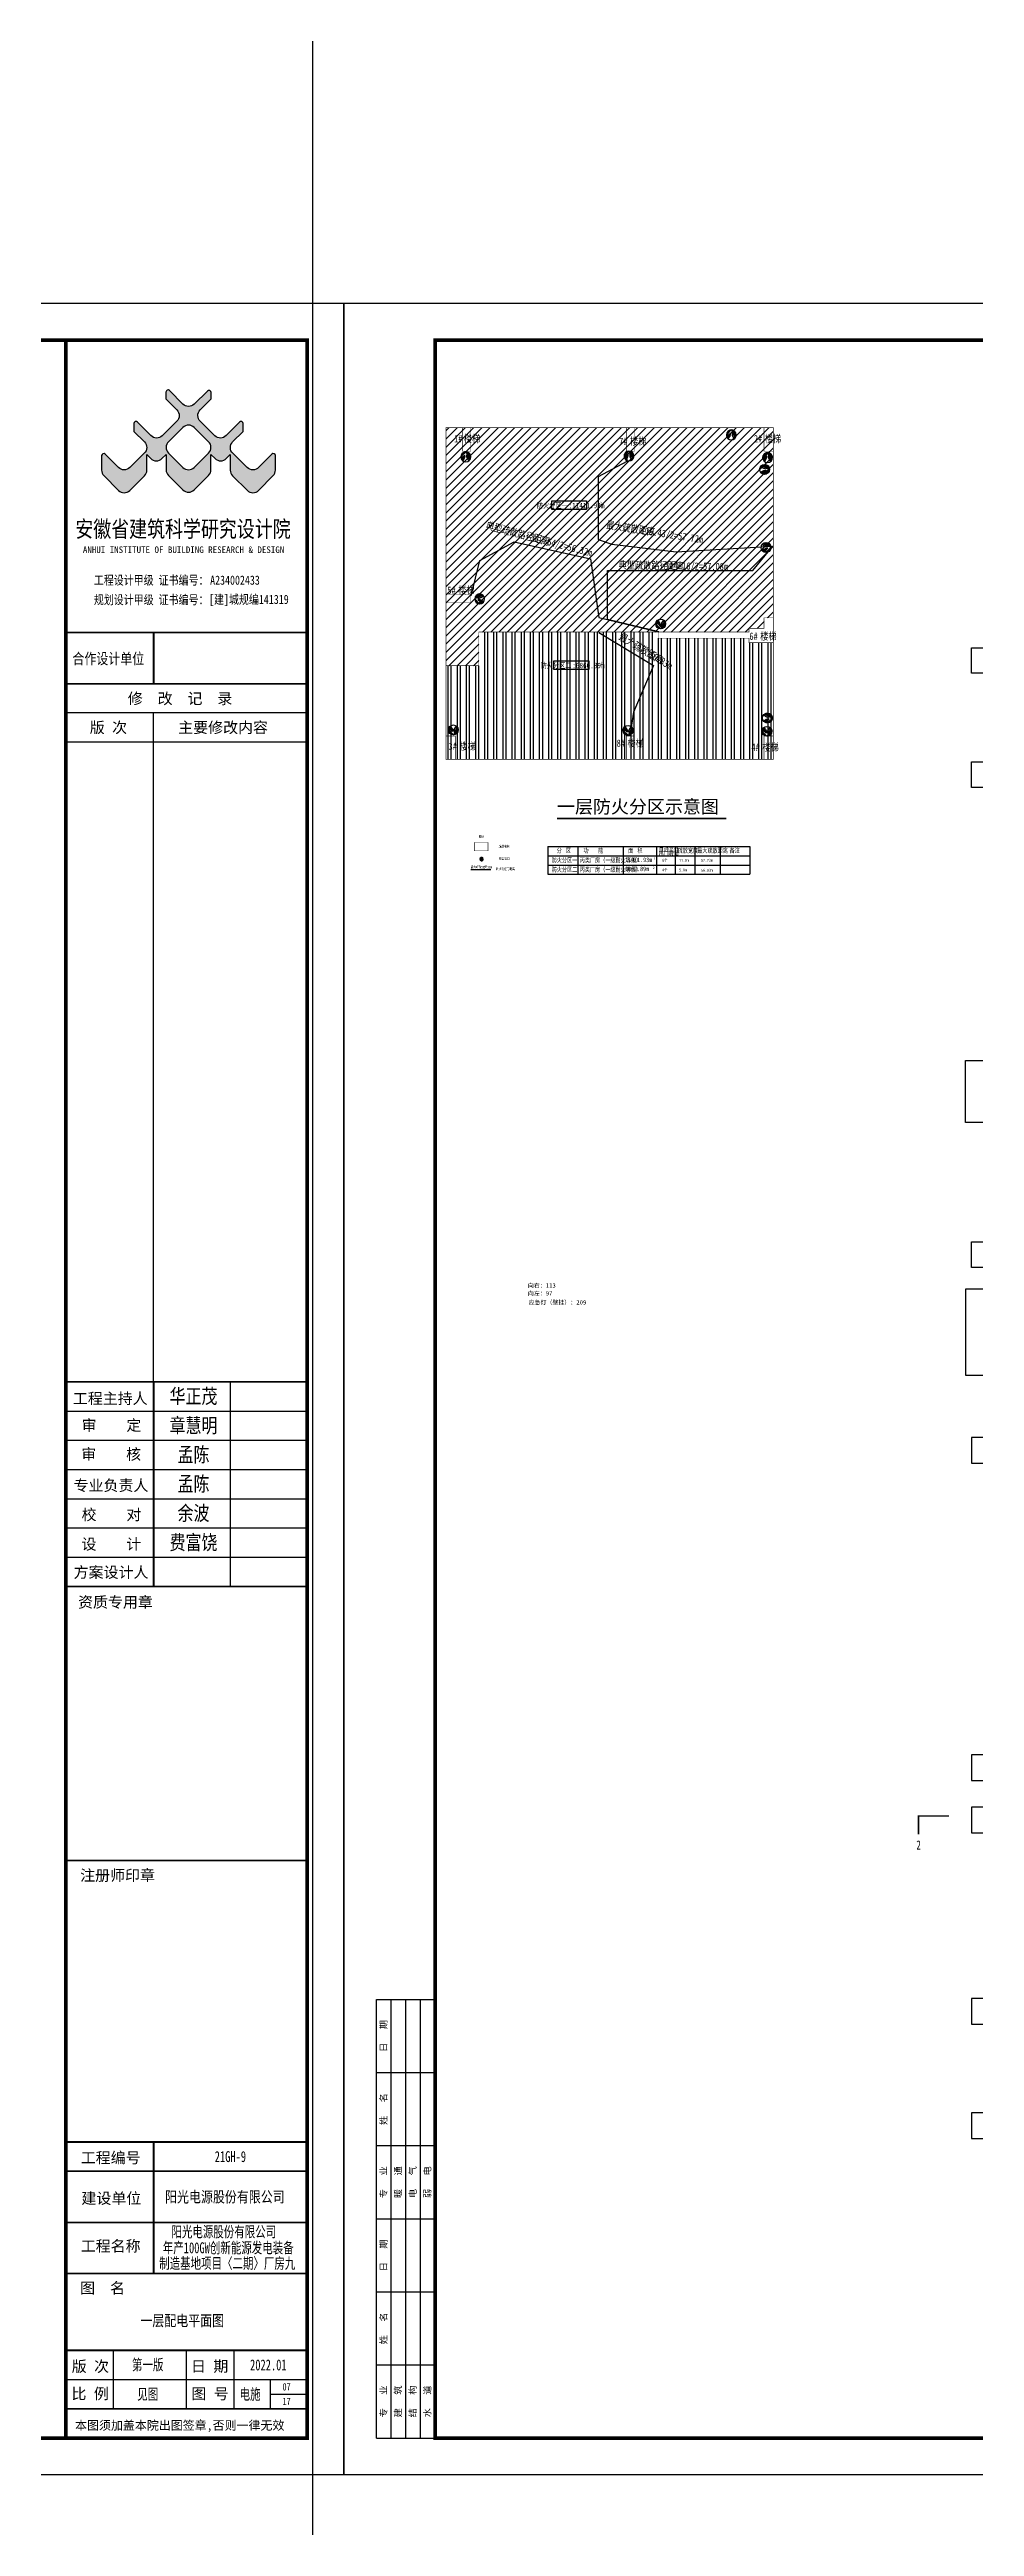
# Model space of a CAD drawing. Header units: millimetres. Extents: x -633009578 to 5705885, y -633235091 to 2571734.
# Drawn here: x 2953212 to 3029123, y 2035000 to 2238316 of the extents above; entities that cross this region are included whole.
import ezdxf
from ezdxf.enums import TextEntityAlignment as Align

# ---------------------------------------------------------------- set-up
doc = ezdxf.new("R2010")
doc.units = ezdxf.units.MM
doc.header["$LTSCALE"] = 1000
doc.header["$MEASUREMENT"] = 0
doc.linetypes.add('DASH', pattern=[0.35, 0.25, -0.1])
doc.layers.get('0').update_dxf_attribs({"color": 9})
for name, color, linetype in [('000000000000电气', 7, 'Continuous'), ('3T_WOOD', 21, 'Continuous'), ('A-AREA(分区)', 251, 'Continuous'), ('A-AREA(房间)', 247, 'Continuous'), ('A-DI-N(图名)', 6, 'Continuous'), ('A-FLOR(看线)', 8, 'Continuous'), ('A-HATH(填充)', 8, 'Continuous'), ('A-OTHER(其它)', 192, 'Continuous'), ('A-TEXT(房间)', 243, 'Continuous'), ('C-TAB(表格)', 7, 'Continuous'), ('DIM_SYMB', 3, 'Continuous'), ('PUB_TEXT', 7, 'Continuous'), ('分区', 230, 'Continuous'), ('标注', 4, 'Continuous'), ('设备-箱柜', 3, 'Continuous'), ('院图签、封面151013$0$PUB_TITLE', 153, 'Continuous'), ('院图签、封面151013$0$图签文字', 4, 'Continuous')]:
    doc.layers.add(name, color=color, linetype=linetype)
doc.styles.add('_TCH_LABEL', font='simhei.ttf', dxfattribs={"bigfont": 'GBCBIG'})
doc.styles.get("Standard").update_dxf_attribs({"font": 'simhei.ttf', "bigfont": 'hztxt.shx'})
doc.styles.add('TXT', font='simhei.ttf', dxfattribs={"width": 0.8, "bigfont": 'hztxt.shx'})
doc.styles.add('宋体', font='simhei.ttf')
doc.styles.add('院图签、封面151013$0$-仿宋_GB2312', font='simhei.ttf')
doc.styles.add('院图签、封面151013$0$-宋体', font='simhei.ttf', dxfattribs={"width": 0.8})
doc.styles.add('黑体', font='simhei.ttf', dxfattribs={"width": 0.8})

# ---------------------------------------------------------------- blocks, each defined once
blk = doc.blocks.new('G$C30390A01')
at = {"layer": '院图签、封面151013$0$图签文字', "color": 6, "style": '院图签、封面151013$0$-宋体', "width": 0.7}
for s, p in [('年产100GW创新能源发电装备', (224, -862)), ('阳光电源股份有限公司', (460, -424)), ('制造基地项目〈二期〉厂房九', (125, -1285))]:
    blk.add_text(s, height=300, dxfattribs=at).set_placement(p)
blk = doc.blocks.new('院图签、封面151013$0$$titleblk$00000094')
at = {"layer": '院图签、封面151013$0$PUB_TITLE'}
for p, q in [((-120, 16), (0, 16)), ((-120, 16), (-120, 0)), ((-100, 16), (-100, 0)), ((-80, 16), (-80, 0)), ((-60, 16), (-60, 0)), ((-40, 16), (-40, 0)), ((-20, 16), (-20, 0)), ((0, 16), (0, 0)), ((-120, 12), (0, 12)), ((-120, 8), (0, 8)), ((-120, 4), (0, 4)), ((-120, 0), (0, 0))]:
    blk.add_line(p, q, dxfattribs=at)
at = {"layer": '院图签、封面151013$0$PUB_TITLE', "style": '院图签、封面151013$0$-仿宋_GB2312'}
for s, p in [('专   业', (-110, 13.2)), ('姓   名', (-90, 13.2)), ('日   期', (-70, 13.2)), ('专   业', (-50, 13.2)), ('姓   名', (-30, 13.2)), ('日   期', (-10, 13.2)), ('结   构', (-110, 5.2)), ('建   筑', (-110, 9.2)), ('暖   通', (-50, 9.2)), ('电   气', (-50, 5.2)), ('水   道', (-110, 1.2)), ('弱   电', (-50, 1.2))]:
    blk.add_text(s, height=1.8, dxfattribs=at).set_placement(p, align=Align.CENTER)
blk = doc.blocks.new('建筑图框_A1')
at = {"layer": '院图签、封面151013$0$PUB_TITLE', "ltscale": 100}
h = blk.add_hatch(color=256, dxfattribs=at)
h.paths.add_polyline_path([(78824, 55788), (78460, 56157, 0.670794), (78361, 56117), (78361, 55904), (78647, 55614, -0.414214), (78645, 55306), (78246, 54913, -0.414214), (77938, 54915), (77577, 55281, 0.670794), (77478, 55240), (77478, 54846, 0.197036), (77540, 54694), (77938, 54290, 0.414214), (78245, 54288), (78650, 54687, 0.20079), (78715, 54842), (78715, 55268), (78821, 55161, 0.414214), (79128, 55159), (79240, 55268), (79240, 54850, 0.200112), (79304, 54696), (79701, 54303, 0.411512), (80008, 54303), (80405, 54696, 0.200112), (80469, 54850), (80469, 55268), (80581, 55159, 0.414214), (80888, 55161), (80994, 55268), (80994, 54842, 0.20079), (81059, 54687), (81464, 54288, 0.414214), (81771, 54290), (82169, 54694, 0.197036), (82231, 54846), (82231, 55240, 0.670794), (82132, 55281), (81771, 54915, -0.414214), (81463, 54913), (81064, 55306, -0.414214), (81062, 55614), (81348, 55904), (81348, 56117, 0.670794), (81249, 56157), (80885, 55788, -0.414214), (80577, 55786), (80175, 56182, -0.414214), (80172, 56490), (80471, 56793), (80471, 56967, 0.66557), (80372, 57008), (80009, 56650, -0.414214), (79701, 56652), (79337, 57021, 0.670794), (79238, 56981), (79238, 56793), (79537, 56490, -0.414214), (79534, 56182), (79132, 55786, -0.414214)])
h.paths.add_polyline_path([(79305, 55621), (79702, 56012, -0.409989), (80007, 56012), (80404, 55621, -0.417685), (80404, 55312), (80008, 54919, -0.411512), (79701, 54919), (79305, 55312, -0.417685)], flags=16)
at = {"layer": '院图签、封面151013$0$PUB_TITLE'}
for p, q in [((76500, 49000), (83100, 49000)), ((83100, 49000), (76500, 49000)), ((76500, 49000), (83100, 49000)), ((83100, 48200), (76500, 48200)), ((78900, 29801), (78900, 48199)), ((83100, 47400), (76500, 47400)), ((83100, 29900), (76500, 29900)), ((83100, 29900), (76500, 29900)), ((76500, 29900), (83100, 29900)), ((76500, 29900), (83100, 29900)), ((76500, 29900), (83100, 29900)), ((83100, 29900), (76500, 29900)), ((76500, 29900), (83100, 29900)), ((76500, 29900), (83100, 29900)), ((83100, 29900), (76500, 29900)), ((81000, 24301), (81000, 29900)), ((76500, 29100), (83100, 29100)), ((76500, 28300), (83100, 28300)), ((76500, 27500), (83100, 27500)), ((76500, 26700), (83100, 26700)), ((76500, 25900), (83100, 25900)), ((76500, 25100), (83100, 25100)), ((77800, 1800), (77800, 3411)), ((79800, 1800), (79800, 3411)), ((81100, 1800), (81100, 3411)), ((76500, 2600), (83100, 2600)), ((82100, 1800), (82100, 2600)), ((82100, 2200), (83100, 2200))]:
    blk.add_line(p, q, dxfattribs=at)
blk.add_lwpolyline([(0, 0), (84100, 0), (84100, 59400), (0, 59400)], close=True, dxfattribs=at)
at = {"layer": '院图签、封面151013$0$PUB_TITLE', "const_width": 100}
blk.add_lwpolyline([(2500, 1000), (83100, 1000), (83100, 58400), (2500, 58400)], close=True, dxfattribs=at)
at = {"layer": '院图签、封面151013$0$PUB_TITLE'}
for points, const_width in [([(76500, 1000), (76500, 58400)], 100), ([(76500, 50400), (83100, 50400)], 48), ([(78900, 49000), (78900, 50400)], 48), ([(76500, 49000), (83100, 49000)], 48), ([(76500, 29900), (83100, 29900)], 50), ([(76500, 29900), (83100, 29900)], 48), ([(76500, 29900), (83100, 29900)], 48), ([(76500, 29900), (83100, 29900)], 48), ([(76500, 29900), (83100, 29900)], 48), ([(76500, 29900), (83100, 29900)], 48), ([(76500, 29900), (83100, 29900)], 48), ([(76500, 29900), (83100, 29900)], 48), ([(76500, 29900), (83100, 29900)], 48), ([(83100, 29900), (76500, 29900)], 35.3), ([(83100, 29900), (76500, 29900)], 35.3), ([(78900, 24301), (78900, 29900)], 48), ([(76500, 24300), (83100, 24300)], 48), ([(76500, 16800), (83100, 16800)], 48), ([(76500, 9100), (83100, 9100)], 48), ([(76500, 9100), (83100, 9100)], 48), ([(78900, 5500), (78900, 9100)], 48), ([(76500, 8300), (83100, 8300)], 48), ([(76500, 8300), (83100, 8300)], 48), ([(76500, 6900), (83100, 6900)], 48), ([(76500, 6900), (83100, 6900)], 48), ([(76500, 5500), (83100, 5500)], 48), ([(76500, 5500), (83100, 5500)], 48), ([(76500, 3400), (83100, 3400)], 48), ([(76500, 1800), (83100, 1800)], 48)]:
    blk.add_lwpolyline(points, dxfattribs=dict(at, const_width=const_width))
for points in [[(80172, 56490), (80471, 56793), (80471, 56967, 0.66557), (80372, 57008), (80009, 56650, -0.414214), (79701, 56652), (79337, 57021, 0.670794), (79238, 56981), (79238, 56793), (79537, 56490, -0.414214), (79534, 56182), (79132, 55786, -0.414214), (78824, 55788), (78460, 56157, 0.670794), (78361, 56117), (78361, 55904), (78647, 55614, -0.414214), (78645, 55306), (78246, 54913, -0.414214), (77938, 54915), (77577, 55281, 0.670794), (77478, 55240), (77478, 54846, 0.197036), (77540, 54694), (77938, 54290, 0.414214), (78245, 54288), (78650, 54687, 0.20079), (78715, 54842), (78715, 55268), (78821, 55161, 0.414214), (79128, 55159), (79240, 55268), (79240, 54850, 0.200112), (79304, 54696), (79701, 54303, 0.411512), (80008, 54303), (80405, 54696, 0.200112), (80469, 54850), (80469, 55268), (80581, 55159, 0.414214), (80888, 55161), (80994, 55268), (80994, 54842, 0.20079), (81059, 54687), (81464, 54288, 0.414214), (81771, 54290), (82169, 54694, 0.197036), (82231, 54846), (82231, 55240, 0.670794), (82132, 55281), (81771, 54915, -0.414214), (81463, 54913), (81064, 55306, -0.414214), (81062, 55614), (81348, 55904), (81348, 56117, 0.670794), (81249, 56157), (80885, 55788, -0.414214), (80577, 55786), (80175, 56182, -0.414214)], [(80404, 55621), (80007, 56012, 0.409989), (79702, 56012), (79305, 55621, 0.417685), (79305, 55312), (79701, 54919, 0.411512), (80008, 54919), (80404, 55312, 0.417685)]]:
    blk.add_lwpolyline(points, format="xyb", close=True, dxfattribs=at)
at = {"layer": '院图签、封面151013$0$PUB_TITLE', "xscale": 100, "yscale": 100, "zscale": 100, "rotation": 89.99999999999999}
blk.add_blockref('院图签、封面151013$0$$titleblk$00000094', (2500, 13000), dxfattribs=at)
at = {"layer": '院图签、封面151013$0$PUB_TITLE', "style": '院图签、封面151013$0$-宋体', "width": 0.8}
for s, height, p in [('安徽省建筑科学研究设计院', 450, (76757, 53010)), ('工程设计甲级 证书编号：', 250, (77264, 51709)), ('A234002433', 250, (80445, 51709)), ('规划设计甲级 证书编号：', 250, (77264, 51174)), ('[建]城规编141319', 250, (80416, 51182)), ('合作设计单位', 300, (76678, 49536))]:
    blk.add_text(s, height=height, dxfattribs=at).set_placement(p)
at = {"layer": '院图签、封面151013$0$PUB_TITLE', "ltscale": 100, "style": '院图签、封面151013$0$-宋体'}
blk.add_text('ANHUI INSTITUTE OF BUILDING RESEARCH & DESIGN', height=180, dxfattribs=at).set_placement((76964, 52576))
at = {"layer": '院图签、封面151013$0$PUB_TITLE', "style": '院图签、封面151013$0$-宋体'}
for s, height, p in [('修  改  记  录', 300, (78192, 48446)), ('版 次', 300, (77152, 47653)), ('主要修改内容', 300, (79572, 47653)), ('工程主持人', 300, (76689, 29294)), ('审    定', 300, (76930, 28560)), ('审    核', 300, (76921, 27769)), ('专业负责人', 300, (76711, 26914)), ('校    对', 300, (76930, 26115)), ('设    计', 300, (76926, 25308)), ('方案设计人', 300, (76712, 24538)), ('资质专用章', 300, (76832, 23721)), ('注册师印章', 300, (76890, 16247)), ('工程编号', 300, (76906, 8519)), ('建设单位', 300, (76925, 7409)), ('工程名称', 300, (76906, 6104)), ('图  名', 300, (76890, 4952)), ('版 次', 300, (76659, 2811)), ('日 期', 300, (79920, 2814)), ('比 例', 300, (76652, 2063)), ('图 号', 300, (79934, 2063)), ('本图须加盖本院出图签章,否则一律无效', 240, (76750, 1224))]:
    blk.add_text(s, height=height, dxfattribs=at).set_placement(p)
at = {"layer": '院图签、封面151013$0$图签文字', "color": 6, "style": '院图签、封面151013$0$-宋体'}
for tag, height, width, p in [('工程主持人', 400, 0.8, (79991, 29506)), ('审定', 400, 0.8, (79991, 28706)), ('审核', 400, 0.8, (79991, 27906)), ('专业负责人', 400, 0.8, (79991, 27106)), ('校对', 400, 0.8, (79991, 26306)), ('设计', 400, 0.8, (79991, 25506)), ('方案设计人', 400, 0.8, (79991, 24707)), ('工程编号', 300, 0.7, (81000, 8700)), ('版次', 300, 0.7, (78738, 3006)), ('日期', 300, 0.7, (82038, 3000)), ('比例', 300, 0.7, (78738, 2200)), ('图号_X施', 300, 0.7, (81538, 2200)), ('图号_总数', 200, 0.7, (82538, 2000)), ('图号', 200, 0.7, (82538, 2400))]:
    blk.add_attdef(tag, text='', height=height, dxfattribs=dict(at, width=width)).set_placement(p, align=Align.MIDDLE_CENTER)
at = {"layer": '院图签、封面151013$0$图签文字', "color": 6, "style": '院图签、封面151013$0$-宋体', "width": 0.7}
for tag, p in [('建设单位_001', (80936, 7446)), ('工程名称_001', (80934, 6045)), ('图名_001', (79743, 4060))]:
    blk.add_attdef(tag, p, '', height=300, dxfattribs=at)
blk = doc.blocks.new('ggdfgd')
at = {"layer": '分区'}
h = blk.add_hatch(color=256, dxfattribs=at)
edge = h.paths.add_edge_path()
edge.add_line((33, -1343), (-502, -833))
edge.add_ellipse((-425, -752), major_axis=(112, 3), ratio=0.9999996, start_angle=44.99996, end_angle=225, ccw=False)
edge.add_line((-348, -671), (-89, -917))
edge.add_ellipse((-848, -827), major_axis=(764, 19), ratio=0.9999996, start_angle=-8.15742, end_angle=24.12322)
edge.add_ellipse((-848, -827), major_axis=(764, 19), ratio=0.9999996, start_angle=24.12323, end_angle=56.40386)
edge.add_ellipse((17, -671), major_axis=(671, 17), ratio=0.9999996, start_angle=131.58272, end_angle=270)
h = blk.add_hatch(color=256, dxfattribs=at)
edge = h.paths.add_edge_path()
edge.add_line((33, -1343), (543, -807))
edge.add_ellipse((462, -730), major_axis=(112, 3), ratio=0.999999, start_angle=-45.00003, end_angle=135.00001)
edge.add_line((381, -653), (135, -912))
edge.add_ellipse((889, -784), major_axis=(764, 19), ratio=0.9999996, start_angle=155.87679, end_angle=188.15743, ccw=False)
edge.add_ellipse((889, -784), major_axis=(764, 19), ratio=0.9999996, start_angle=123.59613, end_angle=155.87676, ccw=False)
edge.add_ellipse((17, -671), major_axis=(671, 17), ratio=0.9999996, start_angle=270, end_angle=408.41727, ccw=False)
for p, q in [((33, -1343), (-502, -833)), ((-348, -671), (-89, -917)), ((33, -1343), (543, -807)), ((33, -1343), (33, -1343)), ((33, -1343), (33, -1343)), ((381, -653), (135, -912))]:
    blk.add_line(p, q, dxfattribs=at)
blk.add_ellipse((17, -671), major_axis=(671, 17), ratio=0.9999996, start_param=-1.5707859, end_param=4.7123994, dxfattribs=at)
at = {"layer": '分区', "extrusion": (0, 0, -1)}
for centre, major_axis, ratio, start_param, end_param in [((17, -671), (671, 17), 0.9999996, 1.5707963, 3.9866335), ((-425, -752), (112, 3), 0.9999996, 2.3561944, 5.4977879), ((-848, -827), (764, 19), 0.9999996, -0.9844332, -0.4210298), ((-848, -827), (764, 19), 0.9999996, -0.4210296, 0.1423738), ((17, -671), (671, 17), 0.9999996, -0.8450408, 1.5707964), ((889, -784), (764, 19), 0.9999996, 2.9992187, 3.5626221), ((889, -784), (764, 19), 0.9999996, 3.5626226, 4.126026), ((462, -730), (112, 3), 0.999999, 3.9269906, 7.068584)]:
    blk.add_ellipse(centre, major_axis=major_axis, ratio=ratio, start_param=start_param, end_param=end_param, dxfattribs=at)
blk = doc.blocks.new('厂房九一层防火分区示意')
at = {"layer": 'A-HATH(填充)'}
h = blk.add_hatch(dxfattribs=at)
h.set_pattern_fill('ANSI31', color=256, scale=1500)
h.set_pattern_definition([(45, (-2537822.6, -1518110.3), (-1683.798, 1683.798), [])])
h.paths.add_polyline_path([(134280, -77985), (130470, -77985), (130470, -82340), (124340, -82340), (124340, -83840), (13435, -83840), (13435, -97640), (0, -97640), (0, 0), (134280, 0)])
h = blk.add_hatch(dxfattribs=at)
h.set_pattern_fill('金属', color=256, scale=1500, angle=45)
h.set_pattern_definition([(90, (-2537822.6, -1518110.3), (-3750, 5e-13), []), (90, (-2536572.6, -1516860.3), (-3750, 5e-13), [])])
h.paths.add_polyline_path([(134280, -88195), (124340, -88195), (124340, -86340), (87040, -86340), (87040, -83840), (13435, -83840), (13435, -97640), (0, -97640), (0, -136080), (134280, -136080)])
for points in [[(74170, -9715), (74170, -13860), (62383, -20127), (62383, -45836), (67990, -47765), (94460, -50862), (134040, -48515)], [(10315, -68990), (13817, -54455), (27921, -46776), (59315, -53795), (62628, -77795), (87160, -83720)], [(87260, -83720), (66290, -78615), (66290, -58557), (125846, -58557), (134040, -48515)], [(62630, -83960), (85065, -97520), (76965, -116665), (75365, -126365)]]:
    blk.add_lwpolyline(points)
at = {"layer": 'A-AREA(分区)', "color": 6, "const_width": 250}
blk.add_lwpolyline([(134280, -77985), (130470, -77985), (130470, -82340), (124340, -82340), (124340, -83840), (13435, -83840), (13435, -97640), (0, -97640), (0, 0), (134280, 0), (134280, -77985)], dxfattribs=at)
at = {"layer": 'A-AREA(分区)', "color": 4, "const_width": 250}
blk.add_lwpolyline([(134280, -77985), (134280, -136080), (0, -136080), (0, -97640), (13435, -97640), (13435, -83840), (124340, -83840), (124340, -82340), (130470, -82340), (130470, -77985), (134280, -77985)], dxfattribs=at)
at = {"layer": 'A-AREA(房间)'}
for points in [[(43382, -29972), (57653, -29972), (57653, -33536), (43382, -33536)], [(44284, -95645), (58554, -95645), (58554, -99209), (44284, -99209)]]:
    blk.add_lwpolyline(points, close=True, dxfattribs=at)
at = {"layer": 'A-OTHER(其它)', "color": 1, "linetype": 'DASH', "const_width": 200}
for points in [[(6670, -9595), (10195, -9595), (10195, 0), (6670, 0)], [(77340, 0), (73950, 0), (73950, -9595), (77340, -9595)], [(130470, -9595), (134280, -9595), (134280, 0), (130470, 0)], [(10195, -68260), (0, -68260), (0, -71710), (10195, -71710)], [(134280, -77985), (130470, -77985), (130470, -82340), (124340, -82340), (124340, -83840), (87040, -83840), (87040, -86340), (124340, -86340), (124340, -88195), (134280, -88195)], [(3810, -126485), (0, -126485), (0, -136080), (3810, -136080)], [(73950, -126485), (77340, -126485), (77340, -136080), (73950, -136080)], [(130470, -126485), (134280, -126485), (134280, -136080), (130470, -136080)]]:
    blk.add_lwpolyline(points, close=True, dxfattribs=at)
at = {"layer": '标注', "zscale": 3}
for p, xscale, yscale, rotation in [((8100, -13973), -3.000000000000001, 3.000000000000001, 181.4289268429041), ((75028, -13624), -3.000000000000001, 3.000000000000001, 181.4289268429041), ((117029, -4925), -3.000000000000001, 3.000000000000001, 181.4289268429041), ((131921, -14247), -3.000000000000001, 3.000000000000001, 181.4289268429041), ((128671, -17100), 3, 3, 88.57107315709594), ((129266, -49125), 3, 3, 88.57107315709594), ((15834, -70215), -2.999999999999999, 2.999999999999998, 271.4289268429041), ((88074, -78473), 3, 3, 358.5710731570959), ((2982, -121968), 3, 3, 358.5710731570959), ((129873, -119134, 0), 3, 3, 88.57107315709594), ((74691, -122151, 0), 3, 3, 358.5710731570959), ((131692, -122528), 3, 3, 358.5710731570959)]:
    blk.add_blockref('ggdfgd', p, dxfattribs=dict(at, xscale=xscale, yscale=yscale, rotation=rotation))
at = {"layer": 'A-TEXT(房间)', "width": 0.8}
for s, height, style, p in [('1#', 3000, 'TXT', (3290, -5972)), ('楼梯', 3000, 'TXT', (7290, -5972)), ('7#', 3000, 'TXT', (71015, -7032)), ('楼梯', 3000, 'TXT', (75472, -7032)), ('2#', 3000, 'TXT', (126308, -5983)), ('楼梯', 3000, 'TXT', (130765, -5983)), ('防火分区一', 2253.2, '黑体', (37281, -32986)), ('2', 1127, '黑体', (63205, -31486)), (':11411.93m', 2253.2, '黑体', (50243, -32986)), ('5#', 3000, 'TXT', (511, -68166, 1714)), ('楼梯', 3000, 'TXT', (4968, -68166, 1714)), ('6#', 3000, 'TXT', (124462, -87035)), ('楼梯', 3000, 'TXT', (128919, -87035)), ('防火分区二', 2253.2, '黑体', (38831, -98659)), (':6860.89m', 2253.2, '黑体', (51793, -98659)), ('2', 1127, '黑体', (63459, -97159)), ('3#', 3000, 'TXT', (1021, -132228)), ('楼梯', 3000, 'TXT', (5478, -132228)), ('8#', 3000, 'TXT', (69982, -130926)), ('楼梯', 3000, 'TXT', (74439, -130926)), ('4#', 3000, 'TXT', (125330, -132598)), ('楼梯', 3000, 'TXT', (129787, -132598))]:
    blk.add_text(s, height=height, dxfattribs=dict(at, style=style)).set_placement(p)
at = {"layer": 'A-TEXT(房间)', "style": 'TXT', "width": 0.8}
for s, rotation, p in [('典型疏散路径距离', 345.238935, (16068, -41422)), ('最大疏散距离', 351.139727, (65553, -41222)), ('112.64/2=56.32m', 345.238935, (34635, -46314)), ('115.43/2=57.72m', 351.139727, (79781, -43440)), ('典型疏散路径距离', 359.16668, (70795, -57797)), ('114.16/2=57.08m', 359.16668, (89993, -58076)), ('最大疏散距离', 329.09644, (70595, -86651, 0)), ('56.83m', 329.09644, (82951, -94046, 0))]:
    blk.add_text(s, height=3000, rotation=rotation, dxfattribs=at).set_placement(p)

msp = doc.modelspace()

# ---------------------------------------------------------------- linework, layer by layer
at = {"layer": '3T_WOOD', "elevation": 0}
msp.add_lwpolyline([(2974832.1, 2253885), (3772422.7, 2253885), (3772422.7, 1815059), (2974832.1, 1815059)], close=True, dxfattribs=at)
at = {"layer": '3T_WOOD'}
msp.add_lwpolyline([(2987776, 2171015.3), (2989419.4, 2171015.3)], dxfattribs=at)
at = {"layer": 'A-DI-N(图名)', "const_width": 140}
msp.add_lwpolyline([(2994858.8, 2175191.5), (3008749, 2175191.5)], dxfattribs=at)
at = {"layer": 'A-FLOR(看线)'}
for points in [[(3029880, 2187114.6), (3028880, 2187114.6), (3028880, 2189214.6), (3029880, 2189214.6)], [(3029880, 2177734.6), (3028880, 2177734.6), (3028880, 2179834.6), (3029880, 2179834.6)], [(3029880, 2150234.6), (3028380, 2150234.6), (3028380, 2155334.6), (3029880, 2155334.6)], [(3029880, 2138334.6), (3028880, 2138334.6), (3028880, 2140434.6), (3029880, 2140434.6)], [(3029880, 2136554.6), (3028380, 2136554.6), (3028380, 2129514.6), (3029880, 2129514.6)], [(3029880, 2124384.6), (3028880, 2124384.6), (3028880, 2122284.6), (3029880, 2122284.6)], [(3029880, 2098334.6), (3028880, 2098334.6), (3028880, 2096234.6), (3029880, 2096234.6)], [(3029880, 2094034.6), (3028880, 2094034.6), (3028880, 2091934.6), (3029880, 2091934.6)], [(3029880, 2078334.6), (3028880, 2078334.6), (3028880, 2076234.6), (3029880, 2076234.6)], [(3029880, 2078334.6), (3028880, 2078334.6), (3028880, 2076234.6), (3029880, 2076234.6)], [(3029880, 2068954.6), (3028880, 2068954.6), (3028880, 2066854.6), (3029880, 2066854.6)]]:
    msp.add_lwpolyline(points, dxfattribs=at)
at = {"layer": 'A-OTHER(其它)', "color": 1, "linetype": 'DASH', "const_width": 40}
msp.add_lwpolyline([(2988078.7, 2173221.8), (2989198, 2173221.8), (2989198, 2172538.2), (2988078.7, 2172538.2)], close=True, dxfattribs=at)
at = {"layer": 'C-TAB(表格)'}
for p, q in [((2994102.5, 2172898.4), (2994102.5, 2170627.3)), ((2994102.5, 2172898.4), (3010700, 2172898.4)), ((2994102.5, 2172134.4), (3010700, 2172134.4)), ((2996576.7, 2172898.4), (2996576.7, 2170627.3)), ((3000278.1, 2172898.4), (3000278.1, 2170627.3)), ((3003027.5, 2172898.4), (3003027.5, 2170627.3)), ((3004560.5, 2172898.4), (3004560.5, 2170627.3)), ((3006170.4, 2172898.4), (3006170.4, 2170627.3)), ((3008243.3, 2172898.4), (3008243.3, 2170627.3)), ((3010700, 2172898.4), (3010700, 2170627.3)), ((2994102.5, 2171370.4), (3010700, 2171370.4)), ((2994102.5, 2170627.3), (3010700, 2170627.3))]:
    msp.add_line(p, q, dxfattribs=at)
at = {"layer": 'DIM_SYMB', "const_width": 125}
msp.add_lwpolyline([(3024537.7, 2091814.6), (3024537.7, 2093314.6), (3027037.7, 2093314.6)], dxfattribs=at)

# ---------------------------------------------------------------- block references
at = {"layer": '3T_WOOD', "xscale": 0.2, "yscale": 0.2, "zscale": 0.2}
msp.add_blockref('厂房九一层防火分区示意', (2985757, 2207266.8), dxfattribs=at)
at = {"layer": '标注', "xscale": -0.2, "yscale": 0.2, "zscale": 0.2, "rotation": 271.4289268429041}
msp.add_blockref('ggdfgd', (2988806.4, 2171865.2), dxfattribs=at)
at = {"layer": '设备-箱柜'}
ref = msp.add_blockref('建筑图框_A1', (2725055.4, 2039260.2, 0), dxfattribs=dict(at, xscale=3, yscale=3))
ref.add_attrib('工程编号', '21GH-9', dxfattribs={"layer": '院图签、封面151013$0$图签文字', "color": 6, "height": 900, "style": '院图签、封面151013$0$-宋体', "width": 0.7}).set_placement((2968055.4, 2065361.5, 0), align=Align.MIDDLE_CENTER)
ref.add_attrib('建设单位_001', '阳光电源股份有限公司', (2962694.2, 2061603.9, 0), dxfattribs={"layer": '院图签、封面151013$0$图签文字', "color": 6, "height": 900, "style": '院图签、封面151013$0$-宋体', "width": 0.8})
ref.add_attrib('图名_001', '一层配电平面图', (2960665.6, 2051449.3, 0), dxfattribs={"layer": '院图签、封面151013$0$图签文字', "color": 6, "height": 900, "style": '院图签、封面151013$0$-宋体', "width": 0.8})
ref.add_attrib('版次', '第一版', dxfattribs={"layer": '院图签、封面151013$0$图签文字', "color": 6, "height": 900, "style": '院图签、封面151013$0$-宋体', "width": 0.7}).set_placement((2961269.7, 2048277.4, 0), align=Align.MIDDLE_CENTER)
ref.add_attrib('比例', '见图', dxfattribs={"layer": '院图签、封面151013$0$图签文字', "color": 6, "height": 900, "style": '院图签、封面151013$0$-宋体', "width": 0.7}).set_placement((2961269.7, 2045860.8, 0), align=Align.MIDDLE_CENTER)
ref.add_attrib('日期', '2022.01', dxfattribs={"layer": '院图签、封面151013$0$图签文字', "color": 6, "height": 900, "style": '院图签、封面151013$0$-宋体', "width": 0.7}).set_placement((2971169.7, 2048260.9, 0), align=Align.MIDDLE_CENTER)
ref.add_attrib('图号_X施', '电施', dxfattribs={"layer": '院图签、封面151013$0$图签文字', "color": 6, "height": 900, "style": '院图签、封面151013$0$-宋体', "width": 0.7}).set_placement((2969669.7, 2045860.8, 0), align=Align.MIDDLE_CENTER)
ref.add_attrib('图号', '07', dxfattribs={"layer": '院图签、封面151013$0$图签文字', "color": 6, "height": 600, "style": '院图签、封面151013$0$-宋体', "width": 0.7}).set_placement((2972669.7, 2046460.5, 0), align=Align.MIDDLE_CENTER)
ref.add_attrib('图号_总数', '17', dxfattribs={"layer": '院图签、封面151013$0$图签文字', "color": 6, "height": 600, "style": '院图签、封面151013$0$-宋体', "width": 0.7}).set_placement((2972669.7, 2045260.5, 0), align=Align.MIDDLE_CENTER)
ref.add_attrib('设计', '费富饶', dxfattribs={"layer": '院图签、封面151013$0$图签文字', "color": 6, "height": 1200, "style": '院图签、封面151013$0$-宋体', "width": 0.8}).set_placement((2965028.2, 2115778, 0), align=Align.MIDDLE_CENTER)
ref.add_attrib('校对', '余波', dxfattribs={"layer": '院图签、封面151013$0$图签文字', "color": 6, "height": 1200, "style": '院图签、封面151013$0$-宋体', "width": 0.8}).set_placement((2965028.2, 2118178, 0), align=Align.MIDDLE_CENTER)
ref.add_attrib('专业负责人', '孟陈', dxfattribs={"layer": '院图签、封面151013$0$图签文字', "color": 6, "height": 1200, "style": '院图签、封面151013$0$-宋体', "width": 0.8}).set_placement((2965028.2, 2120578, 0), align=Align.MIDDLE_CENTER)
ref.add_attrib('审核', '孟陈', dxfattribs={"layer": '院图签、封面151013$0$图签文字', "color": 6, "height": 1200, "style": '院图签、封面151013$0$-宋体', "width": 0.8}).set_placement((2965028.2, 2122978, 0), align=Align.MIDDLE_CENTER)
ref.add_attrib('审定', '章慧明', dxfattribs={"layer": '院图签、封面151013$0$图签文字', "color": 6, "height": 1200, "style": '院图签、封面151013$0$-宋体', "width": 0.8}).set_placement((2965028.2, 2125378, 0), align=Align.MIDDLE_CENTER)
ref.add_attrib('工程主持人', '华正茂', dxfattribs={"layer": '院图签、封面151013$0$图签文字', "color": 6, "height": 1200, "style": '院图签、封面151013$0$-宋体', "width": 0.8}).set_placement((2965028.2, 2127778, 0), align=Align.MIDDLE_CENTER)
at = {"layer": '设备-箱柜', "xscale": 3, "yscale": 3}
msp.add_blockref('建筑图框_A1', (2977355.4, 2039260.2, 0), dxfattribs=at)
at = {"layer": '设备-箱柜', "xscale": 3, "yscale": 3, "zscale": 3}
msp.add_blockref('G$C30390A01', (2961837.8, 2060012, 0), dxfattribs=at)

# ---------------------------------------------------------------- texts
at = {"layer": '000000000000电气', "lineweight": 35, "style": '宋体'}
msp.add_text('向右：113', height=350, dxfattribs=at).set_placement((2992468.5, 2136687.6))
at = {"layer": '000000000000电气', "color": 2, "lineweight": 35, "style": '宋体'}
msp.add_text('向左：97', height=350, dxfattribs=at).set_placement((2992468.5, 2136042.6))
at = {"layer": '000000000000电气', "color": 4, "lineweight": 35, "style": '宋体'}
msp.add_text('应急灯（壁挂）：209', height=350, dxfattribs=at).set_placement((2992524.7, 2135302.7))
at = {"layer": 'A-TEXT(房间)', "style": 'TXT', "width": 0.8}
for s, height, p in [('图例', 200, (2988441, 2173606.3)), ('疏散楼梯', 200, (2990075, 2172803)), ('安全出口', 200, (2990082, 2171804.3)), ('防火分区一', 375, (2994426.1, 2171587.6)), ('分', 375, (2994836.7, 2172378.5)), ('区', 375, (2995590.2, 2172378.5)), ('丙类厂房（一级耐火等级）', 375, (2996726.9, 2171587.6)), ('功', 375, (2997029.8, 2172378.5)), ('能', 375, (2998236.9, 2172378.5)), ('11411.93m', 375, (3000462.3, 2171617)), ('面', 375, (3000705, 2172378.5)), ('积', 375, (3001458.6, 2172378.5)), ('2', 187.5, (3002805.1, 2171804.5)), ('直通室外', 375, (3003204.1, 2172503.9)), ('出口数量', 375, (3003201.4, 2172130.4)), ('8个', 250, (3003494.6, 2171641.1)), ('疏散宽度', 375, (3004761.2, 2172378.5)), ('11.8m', 250, (3004879.4, 2171641.1)), ('最大疏散距离', 375, (3006367.8, 2172378.5)), ('57.72m', 250, (3006677.4, 2171641.1)), ('备注', 375, (3009027.1, 2172378.5)), ('最大疏散距离', 200, (2987778.6, 2171114)), ('25.11m', 200, (2988738.6, 2171114)), ('疏散路径与距离', 200, (2989838.8, 2170965.7)), ('防火分区二', 375, (2994426.1, 2170823.6)), ('丙类厂房（一级耐火等级）', 375, (2996726.9, 2170823.6)), ('6860.89m', 375, (3000455.9, 2170873.9)), ('2', 187.5, (3002741.7, 2171061.4)), ('4个', 250, (3003494.6, 2170847.1)), ('5.8m', 250, (3004879.4, 2170847.1)), ('56.83m', 250, (3006685.8, 2170822.3))]:
    msp.add_text(s, height=height, dxfattribs=at).set_placement(p)
at = {"layer": 'PUB_TEXT'}
msp.add_text('一层防火分区示意图', height=1082.49, dxfattribs=at).set_placement((2994858.8, 2175630.9, 0))
at = {"layer": 'PUB_TEXT', "style": '_TCH_LABEL', "width": 0.705882}
msp.add_text('2', height=743.8, dxfattribs=at).set_placement((3024362.7, 2090567.7))

doc.saveas('drawing.dxf')
